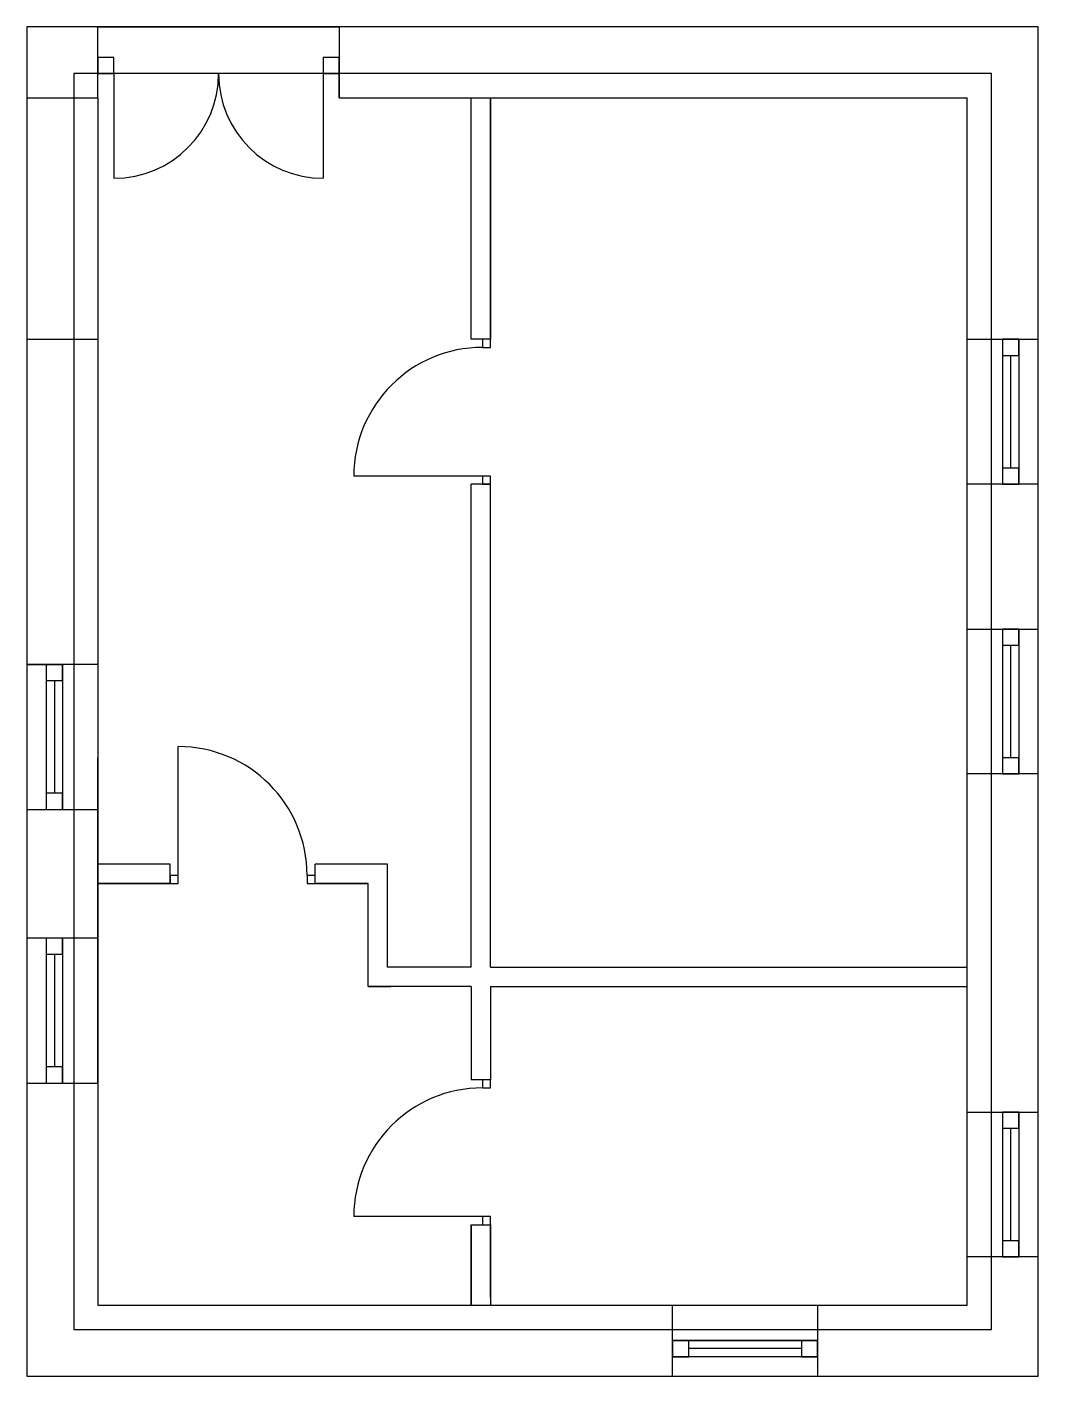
# Model space of a CAD drawing. Header units: centimetres. Extents: x 10 to 638, y 10 to 848.
import ezdxf

# ---------------------------------------------------------------- set-up
doc = ezdxf.new("R2010")
doc.units = ezdxf.units.CM

msp = doc.modelspace()

# ---------------------------------------------------------------- linework, layer by layer
for p, q in [((53.86, 848.03), (203.86, 848.03)), ((203.86, 848.03), (203.86, 804.03)), ((637.86, 654.03), (637.86, 848.03)), ((53.86, 804.03), (53.86, 826.03)), ((203.86, 804.03), (203.86, 826.03)), ((593.86, 819.03), (53.86, 819.03)), ((63.86, 819.03), (63.86, 754.03)), ((193.86, 819.03), (193.86, 754.03)), ((9.86, 804.03), (9.86, 654.03)), ((38.86, 804.03), (38.86, 54.03)), ((53.86, 804.03), (53.86, 54.03)), ((203.86, 804.03), (593.86, 804.03)), ((285.86, 654.03), (285.86, 804.03)), ((297.86, 804.03), (297.86, 654.03)), ((297.86, 654.03), (297.86, 804.03)), ((593.86, 54.03), (593.86, 804.03)), ((608.86, 54.03), (608.86, 804.03)), ((9.86, 654.03), (53.86, 654.03)), ((53.86, 654.03), (53.86, 452.03)), ((297.86, 654.03), (285.86, 654.03)), ((297.86, 649.03), (297.86, 654.03)), ((593.86, 564.03), (593.86, 654.03)), ((593.86, 654.03), (637.86, 654.03)), ((593.86, 654.03), (615.86, 654.03)), ((615.86, 654.03), (615.86, 564.03)), ((625.86, 654.03), (625.86, 564.03)), ((297.86, 649.03), (297.86, 651.37)), ((615.86, 644.03), (620.86, 644.03)), ((615.86, 644.03), (615.86, 564.03)), ((620.86, 644.03), (620.86, 574.03)), ((292.86, 569.03), (212.86, 569.03)), ((285.86, 264.03), (285.86, 564.03)), ((297.86, 564.03), (285.86, 564.03)), ((297.86, 519.03), (297.86, 569.03)), ((297.86, 264.03), (297.86, 564.03)), ((297.86, 264.03), (297.86, 564.03)), ((637.86, 564.03), (593.86, 564.03)), ((637.86, 474.03), (637.86, 564.03)), ((593.86, 384.03), (593.86, 474.03)), ((593.86, 474.03), (637.86, 474.03)), ((615.86, 474.03), (615.86, 384.03)), ((625.86, 474.03), (625.86, 384.03)), ((615.86, 464.03), (620.86, 464.03)), ((615.86, 464.03), (615.86, 384.03)), ((620.86, 464.03), (620.86, 394.03)), ((53.86, 452.03), (9.86, 452.03)), ((9.86, 452.03), (9.86, 362.03)), ((9.86, 452.03), (31.86, 452.03)), ((31.86, 452.03), (31.86, 452.03)), ((31.86, 452.03), (31.86, 362.03)), ((21.86, 442.03), (26.86, 442.03)), ((21.86, 442.03), (21.86, 362.03)), ((26.86, 442.03), (26.86, 372.03)), ((53.86, 192.03), (53.86, 394.03)), ((103.86, 321.03), (103.86, 401.03)), ((637.86, 384.03), (593.86, 384.03)), ((637.86, 174.03), (637.86, 384.03)), ((9.86, 362.03), (53.86, 362.03)), ((53.86, 362.03), (53.86, 282.03)), ((98.86, 328.03), (53.86, 328.03)), ((98.86, 328.03), (53.86, 328.03)), ((98.86, 316.03), (98.86, 328.03)), ((233.86, 328.03), (188.86, 328.03)), ((233.86, 328.03), (188.86, 328.03)), ((188.86, 316.03), (188.86, 328.03)), ((233.86, 264.03), (233.86, 328.03)), ((53.86, 316.03), (98.86, 316.03)), ((98.86, 316.03), (53.86, 316.03)), ((53.86, 316.03), (103.86, 316.03)), ((183.86, 316.03), (186.2, 316.03)), ((183.86, 316.03), (188.86, 316.03)), ((221.86, 316.03), (188.86, 316.03)), ((221.86, 316.03), (188.86, 316.03)), ((221.86, 316.03), (188.86, 316.03)), ((188.86, 316.03), (221.86, 316.03)), ((221.86, 252.03), (221.86, 316.03)), ((53.86, 282.03), (9.86, 282.03)), ((9.86, 282.03), (9.86, 192.03)), ((31.86, 282.03), (31.86, 192.03)), ((21.86, 272.03), (26.86, 272.03)), ((21.86, 272.03), (21.86, 192.03)), ((26.86, 272.03), (26.86, 202.03)), ((285.86, 264.03), (233.86, 264.03)), ((297.86, 264.03), (593.86, 264.03)), ((285.86, 252.03), (221.86, 252.03)), ((221.86, 252.03), (235.86, 252.03)), ((285.86, 252.03), (285.86, 194.03)), ((297.86, 252.03), (297.86, 194.03)), ((297.86, 252.03), (593.86, 252.03)), ((297.86, 252.03), (297.86, 194.03)), ((297.86, 194.03), (285.86, 194.03)), ((9.86, 192.03), (53.86, 192.03)), ((593.86, 84.03), (593.86, 174.03)), ((593.86, 174.03), (637.86, 174.03)), ((615.86, 174.03), (615.86, 84.03)), ((625.86, 174.03), (625.86, 84.03)), ((615.86, 164.03), (620.86, 164.03)), ((615.86, 164.03), (615.86, 84.03)), ((620.86, 164.03), (620.86, 94.03)), ((292.86, 109.03), (212.86, 109.03)), ((297.86, 59.03), (297.86, 109.03)), ((285.86, 54.03), (285.86, 104.03)), ((285.86, 104.03), (297.86, 104.03)), ((285.86, 104.03), (285.86, 54.03)), ((297.86, 104.03), (297.86, 54.03)), ((637.86, 84.03), (593.86, 84.03)), ((637.86, 10.03), (637.86, 84.03)), ((53.86, 54.03), (593.86, 54.03)), ((410.86, 10.03), (410.86, 54.03)), ((410.86, 54.03), (500.86, 54.03)), ((500.86, 54.03), (500.86, 10.03)), ((53.86, 39.03), (593.86, 39.03)), ((410.86, 10.03), (410.86, 32.03)), ((410.86, 32.03), (500.86, 32.03)), ((500.86, 32.03), (410.86, 32.03)), ((490.86, 32.03), (410.86, 32.03)), ((490.86, 27.03), (420.86, 27.03)), ((490.86, 32.03), (490.86, 27.03)), ((500.86, 22.03), (410.86, 22.03)), ((9.86, 10.03), (410.86, 10.03))]:
    msp.add_line(p, q)
for points in [[(9.86, 10.03), (637.86, 10.03), (637.86, 848.03), (9.86, 848.03)], [(9.86, 804.03), (53.86, 804.03), (53.86, 848.03), (9.86, 848.03)], [(53.86, 819.03), (63.86, 819.03), (63.86, 829.03), (53.86, 829.03)], [(193.86, 819.03), (203.86, 819.03), (203.86, 829.03), (193.86, 829.03)], [(53.86, 819.03), (38.86, 819.03), (38.86, 804.03), (53.86, 804.03)], [(297.86, 649.03), (297.86, 654.03), (292.86, 654.03), (292.86, 649.03)], [(625.86, 654.03), (615.86, 654.03), (615.86, 644.03), (625.86, 644.03)], [(625.86, 574.03), (615.86, 574.03), (615.86, 564.03), (625.86, 564.03)], [(297.86, 564.03), (297.86, 569.03), (292.86, 569.03), (292.86, 564.03)], [(625.86, 474.03), (615.86, 474.03), (615.86, 464.03), (625.86, 464.03)], [(31.86, 452.03), (21.86, 452.03), (21.86, 442.03), (31.86, 442.03)], [(625.86, 394.03), (615.86, 394.03), (615.86, 384.03), (625.86, 384.03)], [(31.86, 372.03), (21.86, 372.03), (21.86, 362.03), (31.86, 362.03)], [(98.86, 316.03), (103.86, 316.03), (103.86, 321.03), (98.86, 321.03)], [(183.86, 316.03), (188.86, 316.03), (188.86, 321.03), (183.86, 321.03)], [(31.86, 282.03), (21.86, 282.03), (21.86, 272.03), (31.86, 272.03)], [(31.86, 202.03), (21.86, 202.03), (21.86, 192.03), (31.86, 192.03)], [(297.86, 189.03), (297.86, 194.03), (292.86, 194.03), (292.86, 189.03)], [(625.86, 174.03), (615.86, 174.03), (615.86, 164.03), (625.86, 164.03)], [(297.86, 104.03), (297.86, 109.03), (292.86, 109.03), (292.86, 104.03)], [(625.86, 94.03), (615.86, 94.03), (615.86, 84.03), (625.86, 84.03)], [(420.86, 22.03), (420.86, 32.03), (410.86, 32.03), (410.86, 22.03)], [(500.86, 22.03), (500.86, 32.03), (490.86, 32.03), (490.86, 22.03)]]:
    msp.add_lwpolyline(points, close=True)
for points in [[(608.86, 804.03), (608.86, 819.03), (593.86, 819.03)], [(98.86, 321.03), (98.86, 316.03)], [(9.86, 54.03), (9.86, 54.03), (9.86, 10.03), (53.86, 10.03)], [(38.86, 54.03), (38.86, 39.03), (53.86, 39.03)], [(593.86, 10.03), (637.86, 10.03), (637.86, 54.03)], [(593.86, 39.03), (608.86, 39.03), (608.86, 54.03)]]:
    msp.add_lwpolyline(points)
for centre, radius, start, end in [((63.86, 819.03), 65, 270, 0), ((193.86, 819.03), 65, 180, 270), ((292.86, 569.03), 80, 90, 180), ((103.86, 321.03), 80, 0, 90), ((292.86, 109.03), 80, 90, 180)]:
    msp.add_arc(centre, radius, start, end)

doc.saveas('drawing.dxf')
